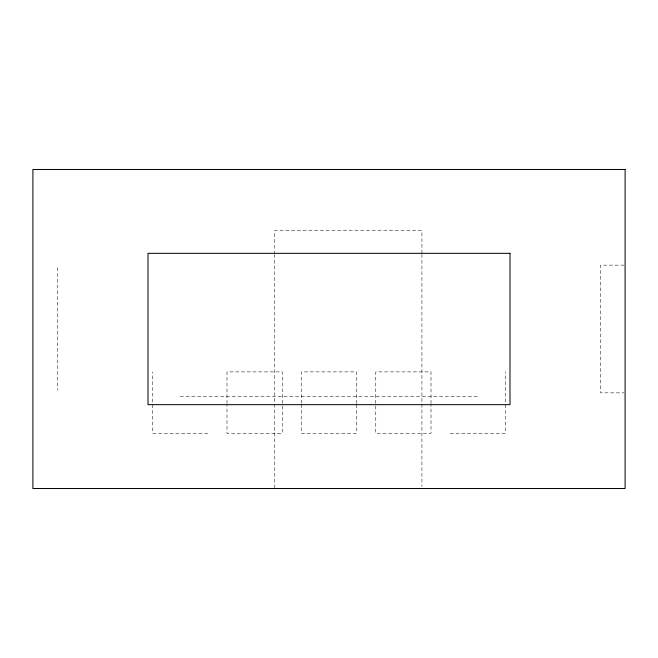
<?xml version="1.0" encoding="UTF-8"?>
<svg xmlns="http://www.w3.org/2000/svg" width="658" height="658" viewBox="0 0 658 658"><rect width="100%" height="100%" fill="white"/><g stroke="black" fill="none" stroke-linecap="round" stroke-linejoin="round"><path stroke-width="0.49" stroke-dasharray="3.29 2.47" d="M624.08 265.149L600.548 265.149L600.548 392.851L624.08 392.851M180.218 396.445L477.782 396.445M207.846 433.277L152.598 433.277L152.598 371.893M450.154 433.277L505.402 433.277L505.402 371.893M431.015 403.601L431.015 371.893L375.767 371.893L375.767 433.277L431.015 433.277L431.015 404.629M421.918 253.305L421.918 230.703L274.6 230.703L274.6 253.305M421.918 254.333L421.918 486.468M356.62 403.601L356.62 371.893L301.38 371.893L301.38 403.601M356.62 404.629L356.62 433.277L301.38 433.277L301.38 404.629M274.6 254.333L274.6 488.516M226.985 403.601L226.985 371.893L282.233 371.893L282.233 433.277L226.985 433.277L226.985 404.629M57.452 267.617L57.452 390.383"/><path stroke-width="0.99" d="M625.1 169.484L32.9 169.484L32.9 488.516L625.1 488.516L625.1 169.484M509.991 253.33L148.009 253.33L148.009 404.67L509.991 404.67L509.991 253.33"/></g></svg>
